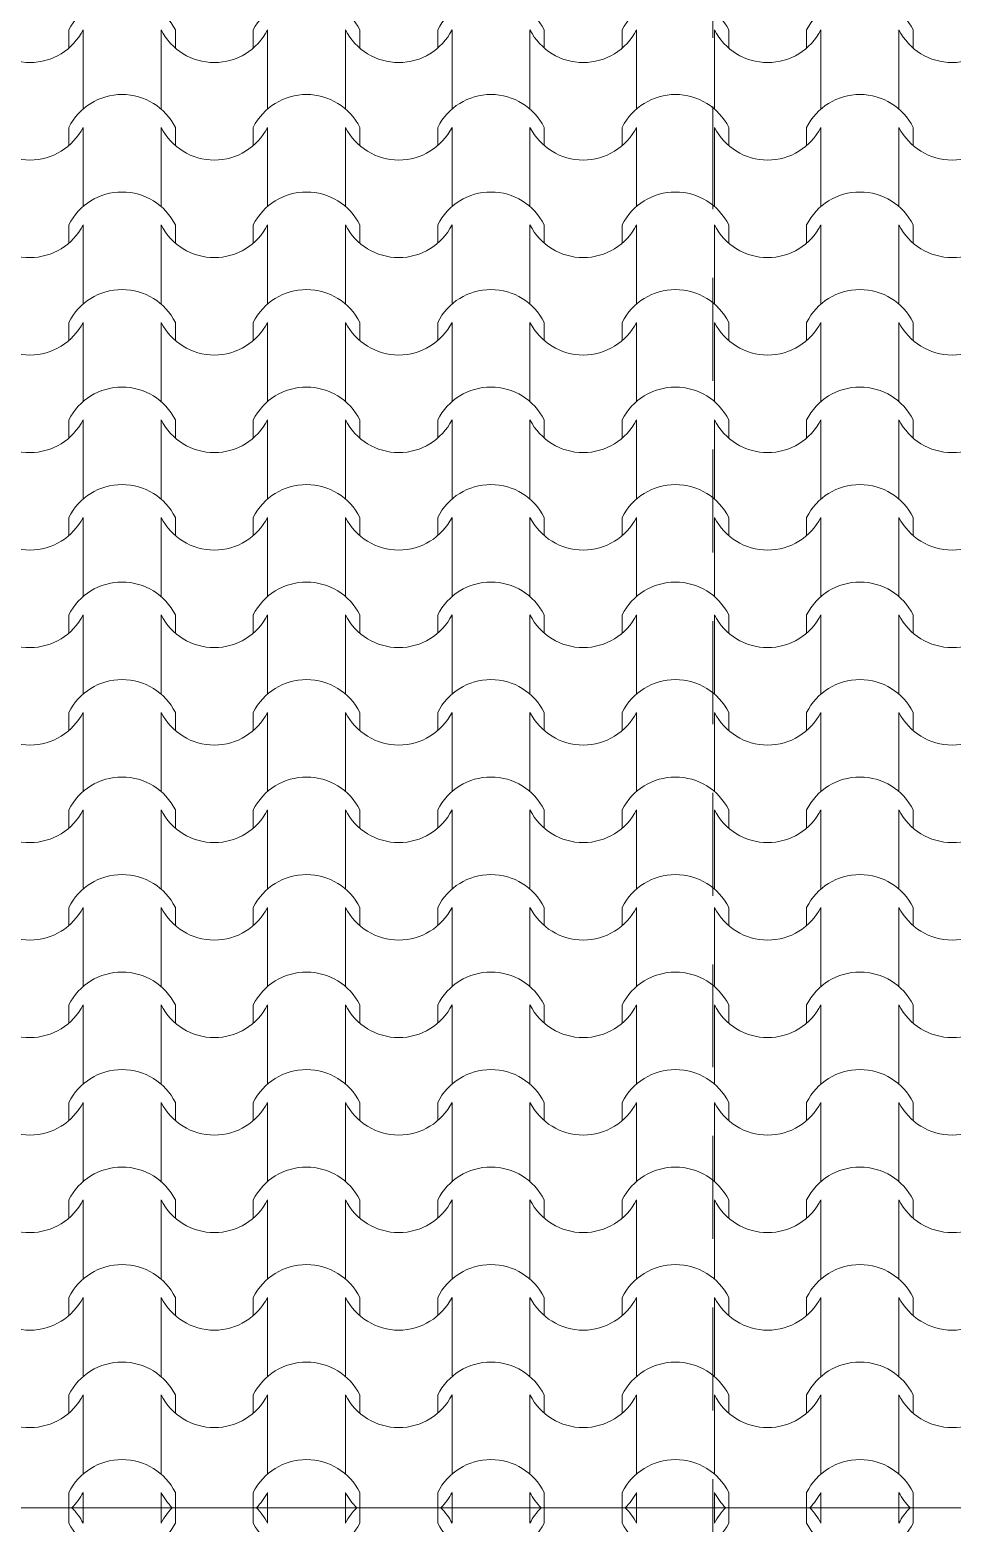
# Model space of a CAD drawing. Header units: feet. Extents: x 2791058 to 2855058, y -67651 to -26651.
# Drawn here: x 2810409 to 2813254, y -44045 to -39440 of the extents above; entities that cross this region are included whole.
import ezdxf

# ---------------------------------------------------------------- set-up
doc = ezdxf.new("R2010")
doc.units = ezdxf.units.FT
doc.header["$MEASUREMENT"] = 0
doc.linetypes.add('Long Dashed', pattern=[529.166651, 317.499995, -211.666656])
doc.layers.add('Shell - Roof_Pen_No__20', color=1, linetype='Continuous', lineweight=0)
doc.layers.add('Structural - Bearing_Pen_No__1', color=7, linetype='Continuous', lineweight=0)
doc.layers.add('Structural - Bearing_Pen_No__62', color=7, linetype='Continuous', lineweight=0, true_color=0xaaaaaa)
doc.layers.add('Structural - Bearing_Pen_No__82', color=7, linetype='Continuous', lineweight=0, true_color=0xaaaaaa)

# ---------------------------------------------------------------- blocks, each defined once
blk = doc.blocks.new('*X1', base_point=(2247653.8, -76425))
at = {"layer": 'Structural - Bearing_Pen_No__62', "color": 253, "linetype": 'Continuous', "lineweight": 0, "true_color": 0xaaaaaa}
for p, q in [((2810529.5, -39496.3), (2810529.5, -39440.2)), ((2810573.5, -39562.2), (2810573.5, -39440.2)), ((2810814, -39562.2), (2810814, -39440.2)), ((2810858, -39496.3), (2810858, -39440.2)), ((2811098.4, -39496.3), (2811098.4, -39440.2)), ((2811142.4, -39562.2), (2811142.4, -39440.2)), ((2811382.9, -39562.2), (2811382.9, -39440.2)), ((2811426.9, -39496.3), (2811426.9, -39440.2)), ((2811667.4, -39496.3), (2811667.4, -39440.2)), ((2811711.4, -39562.2), (2811711.4, -39440.2)), ((2811951.9, -39562.2), (2811951.9, -39440.2)), ((2811995.9, -39496.3), (2811995.9, -39440.2)), ((2812236.4, -39496.3), (2812236.4, -39440.2)), ((2812280.4, -39562.2), (2812280.4, -39440.2)), ((2812520.8, -39562.2), (2812520.8, -39440.2)), ((2812564.8, -39496.3), (2812564.8, -39440.2)), ((2812805.3, -39496.3), (2812805.3, -39440.2)), ((2812849.3, -39562.2), (2812849.3, -39440.2)), ((2813089.8, -39562.2), (2813089.8, -39440.2)), ((2813133.8, -39496.3), (2813133.8, -39440.2)), ((2810573.5, -39684.1), (2810573.5, -39562.2)), ((2810814, -39684.1), (2810814, -39562.2)), ((2811142.4, -39684.1), (2811142.4, -39562.2)), ((2811382.9, -39684.1), (2811382.9, -39562.2)), ((2811711.4, -39684.1), (2811711.4, -39562.2)), ((2811951.9, -39684.1), (2811951.9, -39562.2)), ((2812280.4, -39684.1), (2812280.4, -39562.2)), ((2812520.8, -39684.1), (2812520.8, -39562.2)), ((2812849.3, -39684.1), (2812849.3, -39562.2)), ((2813089.8, -39684.1), (2813089.8, -39562.2)), ((2810529.5, -39797), (2810529.5, -39740.9)), ((2810573.5, -39862.9), (2810573.5, -39740.9)), ((2810814, -39862.9), (2810814, -39740.9)), ((2810858, -39797), (2810858, -39740.9)), ((2811098.4, -39797), (2811098.4, -39740.9)), ((2811142.4, -39862.9), (2811142.4, -39740.9)), ((2811382.9, -39862.9), (2811382.9, -39740.9)), ((2811426.9, -39797), (2811426.9, -39740.9)), ((2811667.4, -39797), (2811667.4, -39740.9)), ((2811711.4, -39862.9), (2811711.4, -39740.9)), ((2811951.9, -39862.9), (2811951.9, -39740.9)), ((2811995.9, -39797), (2811995.9, -39740.9)), ((2812236.4, -39797), (2812236.4, -39740.9)), ((2812280.4, -39862.9), (2812280.4, -39740.9)), ((2812520.8, -39862.9), (2812520.8, -39740.9)), ((2812564.8, -39797), (2812564.8, -39740.9)), ((2812805.3, -39797), (2812805.3, -39740.9)), ((2812849.3, -39862.9), (2812849.3, -39740.9)), ((2813089.8, -39862.9), (2813089.8, -39740.9)), ((2813133.8, -39797), (2813133.8, -39740.9)), ((2810573.5, -39984.8), (2810573.5, -39862.9)), ((2810814, -39984.8), (2810814, -39862.9)), ((2811142.4, -39984.8), (2811142.4, -39862.9)), ((2811382.9, -39984.8), (2811382.9, -39862.9)), ((2811711.4, -39984.8), (2811711.4, -39862.9)), ((2811951.9, -39984.8), (2811951.9, -39862.9)), ((2812280.4, -39984.8), (2812280.4, -39862.9)), ((2812520.8, -39984.8), (2812520.8, -39862.9)), ((2812849.3, -39984.8), (2812849.3, -39862.9)), ((2813089.8, -39984.8), (2813089.8, -39862.9)), ((2810529.5, -40097.6), (2810529.5, -40041.6)), ((2810573.5, -40163.5), (2810573.5, -40041.6)), ((2810814, -40163.5), (2810814, -40041.6)), ((2810858, -40097.6), (2810858, -40041.6)), ((2811098.4, -40097.6), (2811098.4, -40041.6)), ((2811142.4, -40163.5), (2811142.4, -40041.6)), ((2811382.9, -40163.5), (2811382.9, -40041.6)), ((2811426.9, -40097.6), (2811426.9, -40041.6)), ((2811667.4, -40097.6), (2811667.4, -40041.6)), ((2811711.4, -40163.5), (2811711.4, -40041.6)), ((2811951.9, -40163.5), (2811951.9, -40041.6)), ((2811995.9, -40097.6), (2811995.9, -40041.6)), ((2812236.4, -40097.6), (2812236.4, -40041.6)), ((2812280.4, -40163.5), (2812280.4, -40041.6)), ((2812520.8, -40163.5), (2812520.8, -40041.6)), ((2812564.8, -40097.6), (2812564.8, -40041.6)), ((2812805.3, -40097.6), (2812805.3, -40041.6)), ((2812849.3, -40163.5), (2812849.3, -40041.6)), ((2813089.8, -40163.5), (2813089.8, -40041.6)), ((2813133.8, -40097.6), (2813133.8, -40041.6)), ((2810573.5, -40285.5), (2810573.5, -40163.5)), ((2810814, -40285.5), (2810814, -40163.5)), ((2811142.4, -40285.5), (2811142.4, -40163.5)), ((2811382.9, -40285.5), (2811382.9, -40163.5)), ((2811711.4, -40285.5), (2811711.4, -40163.5)), ((2811951.9, -40285.5), (2811951.9, -40163.5)), ((2812280.4, -40285.5), (2812280.4, -40163.5)), ((2812520.8, -40285.5), (2812520.8, -40163.5)), ((2812849.3, -40285.5), (2812849.3, -40163.5)), ((2813089.8, -40285.5), (2813089.8, -40163.5)), ((2810529.5, -40398.3), (2810529.5, -40342.3)), ((2810573.5, -40464.2), (2810573.5, -40342.3)), ((2810814, -40464.2), (2810814, -40342.3)), ((2810858, -40398.3), (2810858, -40342.3)), ((2811098.4, -40398.3), (2811098.4, -40342.3)), ((2811142.4, -40464.2), (2811142.4, -40342.3)), ((2811382.9, -40464.2), (2811382.9, -40342.3)), ((2811426.9, -40398.3), (2811426.9, -40342.3)), ((2811667.4, -40398.3), (2811667.4, -40342.3)), ((2811711.4, -40464.2), (2811711.4, -40342.3)), ((2811951.9, -40464.2), (2811951.9, -40342.3)), ((2811995.9, -40398.3), (2811995.9, -40342.3)), ((2812236.4, -40398.3), (2812236.4, -40342.3)), ((2812280.4, -40464.2), (2812280.4, -40342.3)), ((2812520.8, -40464.2), (2812520.8, -40342.3)), ((2812564.8, -40398.3), (2812564.8, -40342.3)), ((2812805.3, -40398.3), (2812805.3, -40342.3)), ((2812849.3, -40464.2), (2812849.3, -40342.3)), ((2813089.8, -40464.2), (2813089.8, -40342.3)), ((2813133.8, -40398.3), (2813133.8, -40342.3)), ((2810573.5, -40586.1), (2810573.5, -40464.2)), ((2810814, -40586.1), (2810814, -40464.2)), ((2811142.4, -40586.1), (2811142.4, -40464.2)), ((2811382.9, -40586.1), (2811382.9, -40464.2)), ((2811711.4, -40586.1), (2811711.4, -40464.2)), ((2811951.9, -40586.1), (2811951.9, -40464.2)), ((2812280.4, -40586.1), (2812280.4, -40464.2)), ((2812520.8, -40586.1), (2812520.8, -40464.2)), ((2812849.3, -40586.1), (2812849.3, -40464.2)), ((2813089.8, -40586.1), (2813089.8, -40464.2)), ((2810529.5, -40699), (2810529.5, -40642.9)), ((2810573.5, -40764.9), (2810573.5, -40642.9)), ((2810814, -40764.9), (2810814, -40642.9)), ((2810858, -40699), (2810858, -40642.9)), ((2811098.4, -40699), (2811098.4, -40642.9)), ((2811142.4, -40764.9), (2811142.4, -40642.9)), ((2811382.9, -40764.9), (2811382.9, -40642.9)), ((2811426.9, -40699), (2811426.9, -40642.9)), ((2811667.4, -40699), (2811667.4, -40642.9)), ((2811711.4, -40764.9), (2811711.4, -40642.9)), ((2811951.9, -40764.9), (2811951.9, -40642.9)), ((2811995.9, -40699), (2811995.9, -40642.9)), ((2812236.4, -40699), (2812236.4, -40642.9)), ((2812280.4, -40764.9), (2812280.4, -40642.9)), ((2812520.8, -40764.9), (2812520.8, -40642.9)), ((2812564.8, -40699), (2812564.8, -40642.9)), ((2812805.3, -40699), (2812805.3, -40642.9)), ((2812849.3, -40764.9), (2812849.3, -40642.9)), ((2813089.8, -40764.9), (2813089.8, -40642.9)), ((2813133.8, -40699), (2813133.8, -40642.9)), ((2810573.5, -40886.8), (2810573.5, -40764.9)), ((2810814, -40886.8), (2810814, -40764.9)), ((2811142.4, -40886.8), (2811142.4, -40764.9)), ((2811382.9, -40886.8), (2811382.9, -40764.9)), ((2811711.4, -40886.8), (2811711.4, -40764.9)), ((2811951.9, -40886.8), (2811951.9, -40764.9)), ((2812280.4, -40886.8), (2812280.4, -40764.9)), ((2812520.8, -40886.8), (2812520.8, -40764.9)), ((2812849.3, -40886.8), (2812849.3, -40764.9)), ((2813089.8, -40886.8), (2813089.8, -40764.9)), ((2810529.5, -40999.7), (2810529.5, -40943.6)), ((2810573.5, -41065.5), (2810573.5, -40943.6)), ((2810814, -41065.5), (2810814, -40943.6)), ((2810858, -40999.7), (2810858, -40943.6)), ((2811098.4, -40999.7), (2811098.4, -40943.6)), ((2811142.4, -41065.5), (2811142.4, -40943.6)), ((2811382.9, -41065.5), (2811382.9, -40943.6)), ((2811426.9, -40999.7), (2811426.9, -40943.6)), ((2811667.4, -40999.7), (2811667.4, -40943.6)), ((2811711.4, -41065.5), (2811711.4, -40943.6)), ((2811951.9, -41065.5), (2811951.9, -40943.6)), ((2811995.9, -40999.7), (2811995.9, -40943.6)), ((2812236.4, -40999.7), (2812236.4, -40943.6)), ((2812280.4, -41065.5), (2812280.4, -40943.6)), ((2812520.8, -41065.5), (2812520.8, -40943.6)), ((2812564.8, -40999.7), (2812564.8, -40943.6)), ((2812805.3, -40999.7), (2812805.3, -40943.6)), ((2812849.3, -41065.5), (2812849.3, -40943.6)), ((2813089.8, -41065.5), (2813089.8, -40943.6)), ((2813133.8, -40999.7), (2813133.8, -40943.6)), ((2810573.5, -41187.5), (2810573.5, -41065.5)), ((2810814, -41187.5), (2810814, -41065.5)), ((2811142.4, -41187.5), (2811142.4, -41065.5)), ((2811382.9, -41187.5), (2811382.9, -41065.5)), ((2811711.4, -41187.5), (2811711.4, -41065.5)), ((2811951.9, -41187.5), (2811951.9, -41065.5)), ((2812280.4, -41187.5), (2812280.4, -41065.5)), ((2812520.8, -41187.5), (2812520.8, -41065.5)), ((2812849.3, -41187.5), (2812849.3, -41065.5)), ((2813089.8, -41187.5), (2813089.8, -41065.5)), ((2810529.5, -41300.3), (2810529.5, -41244.3)), ((2810573.5, -41366.2), (2810573.5, -41244.3)), ((2810814, -41366.2), (2810814, -41244.3)), ((2810858, -41300.3), (2810858, -41244.3)), ((2811098.4, -41300.3), (2811098.4, -41244.3)), ((2811142.4, -41366.2), (2811142.4, -41244.3)), ((2811382.9, -41366.2), (2811382.9, -41244.3)), ((2811426.9, -41300.3), (2811426.9, -41244.3)), ((2811667.4, -41300.3), (2811667.4, -41244.3)), ((2811711.4, -41366.2), (2811711.4, -41244.3)), ((2811951.9, -41366.2), (2811951.9, -41244.3)), ((2811995.9, -41300.3), (2811995.9, -41244.3)), ((2812236.4, -41300.3), (2812236.4, -41244.3)), ((2812280.4, -41366.2), (2812280.4, -41244.3)), ((2812520.8, -41366.2), (2812520.8, -41244.3)), ((2812564.8, -41300.3), (2812564.8, -41244.3)), ((2812805.3, -41300.3), (2812805.3, -41244.3)), ((2812849.3, -41366.2), (2812849.3, -41244.3)), ((2813089.8, -41366.2), (2813089.8, -41244.3)), ((2813133.8, -41300.3), (2813133.8, -41244.3)), ((2810573.5, -41488.2), (2810573.5, -41366.2)), ((2810814, -41488.2), (2810814, -41366.2)), ((2811142.4, -41488.2), (2811142.4, -41366.2)), ((2811382.9, -41488.2), (2811382.9, -41366.2)), ((2811711.4, -41488.2), (2811711.4, -41366.2)), ((2811951.9, -41488.2), (2811951.9, -41366.2)), ((2812280.4, -41488.2), (2812280.4, -41366.2)), ((2812520.8, -41488.2), (2812520.8, -41366.2)), ((2812849.3, -41488.2), (2812849.3, -41366.2)), ((2813089.8, -41488.2), (2813089.8, -41366.2)), ((2810529.5, -41601), (2810529.5, -41544.9)), ((2810573.5, -41666.9), (2810573.5, -41544.9)), ((2810814, -41666.9), (2810814, -41544.9)), ((2810858, -41601), (2810858, -41544.9)), ((2811098.4, -41601), (2811098.4, -41544.9)), ((2811142.4, -41666.9), (2811142.4, -41544.9)), ((2811382.9, -41666.9), (2811382.9, -41544.9)), ((2811426.9, -41601), (2811426.9, -41544.9)), ((2811667.4, -41601), (2811667.4, -41544.9)), ((2811711.4, -41666.9), (2811711.4, -41544.9)), ((2811951.9, -41666.9), (2811951.9, -41544.9)), ((2811995.9, -41601), (2811995.9, -41544.9)), ((2812236.4, -41601), (2812236.4, -41544.9)), ((2812280.4, -41666.9), (2812280.4, -41544.9)), ((2812520.8, -41666.9), (2812520.8, -41544.9)), ((2812564.8, -41601), (2812564.8, -41544.9)), ((2812805.3, -41601), (2812805.3, -41544.9)), ((2812849.3, -41666.9), (2812849.3, -41544.9)), ((2813089.8, -41666.9), (2813089.8, -41544.9)), ((2813133.8, -41601), (2813133.8, -41544.9)), ((2810573.5, -41788.8), (2810573.5, -41666.9)), ((2810814, -41788.8), (2810814, -41666.9)), ((2811142.4, -41788.8), (2811142.4, -41666.9)), ((2811382.9, -41788.8), (2811382.9, -41666.9)), ((2811711.4, -41788.8), (2811711.4, -41666.9)), ((2811951.9, -41788.8), (2811951.9, -41666.9)), ((2812280.4, -41788.8), (2812280.4, -41666.9)), ((2812520.8, -41788.8), (2812520.8, -41666.9)), ((2812849.3, -41788.8), (2812849.3, -41666.9)), ((2813089.8, -41788.8), (2813089.8, -41666.9)), ((2810529.5, -41901.7), (2810529.5, -41845.6)), ((2810573.5, -41967.6), (2810573.5, -41845.6)), ((2810814, -41967.6), (2810814, -41845.6)), ((2810858, -41901.7), (2810858, -41845.6)), ((2811098.4, -41901.7), (2811098.4, -41845.6)), ((2811142.4, -41967.6), (2811142.4, -41845.6)), ((2811382.9, -41967.6), (2811382.9, -41845.6)), ((2811426.9, -41901.7), (2811426.9, -41845.6)), ((2811667.4, -41901.7), (2811667.4, -41845.6)), ((2811711.4, -41967.6), (2811711.4, -41845.6)), ((2811951.9, -41967.6), (2811951.9, -41845.6)), ((2811995.9, -41901.7), (2811995.9, -41845.6)), ((2812236.4, -41901.7), (2812236.4, -41845.6)), ((2812280.4, -41967.6), (2812280.4, -41845.6)), ((2812520.8, -41967.6), (2812520.8, -41845.6)), ((2812564.8, -41901.7), (2812564.8, -41845.6)), ((2812805.3, -41901.7), (2812805.3, -41845.6)), ((2812849.3, -41967.6), (2812849.3, -41845.6)), ((2813089.8, -41967.6), (2813089.8, -41845.6)), ((2813133.8, -41901.7), (2813133.8, -41845.6)), ((2810573.5, -42089.5), (2810573.5, -41967.6)), ((2810814, -42089.5), (2810814, -41967.6)), ((2811142.4, -42089.5), (2811142.4, -41967.6)), ((2811382.9, -42089.5), (2811382.9, -41967.6)), ((2811711.4, -42089.5), (2811711.4, -41967.6)), ((2811951.9, -42089.5), (2811951.9, -41967.6)), ((2812280.4, -42089.5), (2812280.4, -41967.6)), ((2812520.8, -42089.5), (2812520.8, -41967.6)), ((2812849.3, -42089.5), (2812849.3, -41967.6)), ((2813089.8, -42089.5), (2813089.8, -41967.6)), ((2810529.5, -42202.4), (2810529.5, -42146.3)), ((2810573.5, -42268.2), (2810573.5, -42146.3)), ((2810814, -42268.2), (2810814, -42146.3)), ((2810858, -42202.4), (2810858, -42146.3)), ((2811098.4, -42202.4), (2811098.4, -42146.3)), ((2811142.4, -42268.2), (2811142.4, -42146.3)), ((2811382.9, -42268.2), (2811382.9, -42146.3)), ((2811426.9, -42202.4), (2811426.9, -42146.3)), ((2811667.4, -42202.4), (2811667.4, -42146.3)), ((2811711.4, -42268.2), (2811711.4, -42146.3)), ((2811951.9, -42268.2), (2811951.9, -42146.3)), ((2811995.9, -42202.4), (2811995.9, -42146.3)), ((2812236.4, -42202.4), (2812236.4, -42146.3)), ((2812280.4, -42268.2), (2812280.4, -42146.3)), ((2812520.8, -42268.2), (2812520.8, -42146.3)), ((2812564.8, -42202.4), (2812564.8, -42146.3)), ((2812805.3, -42202.4), (2812805.3, -42146.3)), ((2812849.3, -42268.2), (2812849.3, -42146.3)), ((2813089.8, -42268.2), (2813089.8, -42146.3)), ((2813133.8, -42202.4), (2813133.8, -42146.3)), ((2810573.5, -42390.2), (2810573.5, -42268.2)), ((2810814, -42390.2), (2810814, -42268.2)), ((2811142.4, -42390.2), (2811142.4, -42268.2)), ((2811382.9, -42390.2), (2811382.9, -42268.2)), ((2811711.4, -42390.2), (2811711.4, -42268.2)), ((2811951.9, -42390.2), (2811951.9, -42268.2)), ((2812280.4, -42390.2), (2812280.4, -42268.2)), ((2812520.8, -42390.2), (2812520.8, -42268.2)), ((2812849.3, -42390.2), (2812849.3, -42268.2)), ((2813089.8, -42390.2), (2813089.8, -42268.2)), ((2810529.5, -42503), (2810529.5, -42447)), ((2810573.5, -42568.9), (2810573.5, -42447)), ((2810814, -42568.9), (2810814, -42447)), ((2810858, -42503), (2810858, -42447)), ((2811098.4, -42503), (2811098.4, -42447)), ((2811142.4, -42568.9), (2811142.4, -42447)), ((2811382.9, -42568.9), (2811382.9, -42447)), ((2811426.9, -42503), (2811426.9, -42447)), ((2811667.4, -42503), (2811667.4, -42447)), ((2811711.4, -42568.9), (2811711.4, -42447)), ((2811951.9, -42568.9), (2811951.9, -42447)), ((2811995.9, -42503), (2811995.9, -42447)), ((2812236.4, -42503), (2812236.4, -42447)), ((2812280.4, -42568.9), (2812280.4, -42447)), ((2812520.8, -42568.9), (2812520.8, -42447)), ((2812564.8, -42503), (2812564.8, -42447)), ((2812805.3, -42503), (2812805.3, -42447)), ((2812849.3, -42568.9), (2812849.3, -42447)), ((2813089.8, -42568.9), (2813089.8, -42447)), ((2813133.8, -42503), (2813133.8, -42447)), ((2810573.5, -42690.8), (2810573.5, -42568.9)), ((2810814, -42690.8), (2810814, -42568.9)), ((2811142.4, -42690.8), (2811142.4, -42568.9)), ((2811382.9, -42690.8), (2811382.9, -42568.9)), ((2811711.4, -42690.8), (2811711.4, -42568.9)), ((2811951.9, -42690.8), (2811951.9, -42568.9)), ((2812280.4, -42690.8), (2812280.4, -42568.9)), ((2812520.8, -42690.8), (2812520.8, -42568.9)), ((2812849.3, -42690.8), (2812849.3, -42568.9)), ((2813089.8, -42690.8), (2813089.8, -42568.9)), ((2810529.5, -42803.7), (2810529.5, -42747.6)), ((2810573.5, -42869.6), (2810573.5, -42747.6)), ((2810814, -42869.6), (2810814, -42747.6)), ((2810858, -42803.7), (2810858, -42747.6)), ((2811098.4, -42803.7), (2811098.4, -42747.6)), ((2811142.4, -42869.6), (2811142.4, -42747.6)), ((2811382.9, -42869.6), (2811382.9, -42747.6)), ((2811426.9, -42803.7), (2811426.9, -42747.6)), ((2811667.4, -42803.7), (2811667.4, -42747.6)), ((2811711.4, -42869.6), (2811711.4, -42747.6)), ((2811951.9, -42869.6), (2811951.9, -42747.6)), ((2811995.9, -42803.7), (2811995.9, -42747.6)), ((2812236.4, -42803.7), (2812236.4, -42747.6)), ((2812280.4, -42869.6), (2812280.4, -42747.6)), ((2812520.8, -42869.6), (2812520.8, -42747.6)), ((2812564.8, -42803.7), (2812564.8, -42747.6)), ((2812805.3, -42803.7), (2812805.3, -42747.6)), ((2812849.3, -42869.6), (2812849.3, -42747.6)), ((2813089.8, -42869.6), (2813089.8, -42747.6)), ((2813133.8, -42803.7), (2813133.8, -42747.6)), ((2810573.5, -42991.5), (2810573.5, -42869.6)), ((2810814, -42991.5), (2810814, -42869.6)), ((2811142.4, -42991.5), (2811142.4, -42869.6)), ((2811382.9, -42991.5), (2811382.9, -42869.6)), ((2811711.4, -42991.5), (2811711.4, -42869.6)), ((2811951.9, -42991.5), (2811951.9, -42869.6)), ((2812280.4, -42991.5), (2812280.4, -42869.6)), ((2812520.8, -42991.5), (2812520.8, -42869.6)), ((2812849.3, -42991.5), (2812849.3, -42869.6)), ((2813089.8, -42991.5), (2813089.8, -42869.6)), ((2810529.5, -43104.4), (2810529.5, -43048.3)), ((2810573.5, -43170.2), (2810573.5, -43048.3)), ((2810814, -43170.2), (2810814, -43048.3)), ((2810858, -43104.4), (2810858, -43048.3)), ((2811098.4, -43104.4), (2811098.4, -43048.3)), ((2811142.4, -43170.2), (2811142.4, -43048.3)), ((2811382.9, -43170.2), (2811382.9, -43048.3)), ((2811426.9, -43104.4), (2811426.9, -43048.3)), ((2811667.4, -43104.4), (2811667.4, -43048.3)), ((2811711.4, -43170.2), (2811711.4, -43048.3)), ((2811951.9, -43170.2), (2811951.9, -43048.3)), ((2811995.9, -43104.4), (2811995.9, -43048.3)), ((2812236.4, -43104.4), (2812236.4, -43048.3)), ((2812280.4, -43170.2), (2812280.4, -43048.3)), ((2812520.8, -43170.2), (2812520.8, -43048.3)), ((2812564.8, -43104.4), (2812564.8, -43048.3)), ((2812805.3, -43104.4), (2812805.3, -43048.3)), ((2812849.3, -43170.2), (2812849.3, -43048.3)), ((2813089.8, -43170.2), (2813089.8, -43048.3)), ((2813133.8, -43104.4), (2813133.8, -43048.3)), ((2810573.5, -43292.2), (2810573.5, -43170.2)), ((2810814, -43292.2), (2810814, -43170.2)), ((2811142.4, -43292.2), (2811142.4, -43170.2)), ((2811382.9, -43292.2), (2811382.9, -43170.2)), ((2811711.4, -43292.2), (2811711.4, -43170.2)), ((2811951.9, -43292.2), (2811951.9, -43170.2)), ((2812280.4, -43292.2), (2812280.4, -43170.2)), ((2812520.8, -43292.2), (2812520.8, -43170.2)), ((2812849.3, -43292.2), (2812849.3, -43170.2)), ((2813089.8, -43292.2), (2813089.8, -43170.2)), ((2810529.5, -43405), (2810529.5, -43349)), ((2810573.5, -43470.9), (2810573.5, -43349)), ((2810814, -43470.9), (2810814, -43349)), ((2810858, -43405), (2810858, -43349)), ((2811098.4, -43405), (2811098.4, -43349)), ((2811142.4, -43470.9), (2811142.4, -43349)), ((2811382.9, -43470.9), (2811382.9, -43349)), ((2811426.9, -43405), (2811426.9, -43349)), ((2811667.4, -43405), (2811667.4, -43349)), ((2811711.4, -43470.9), (2811711.4, -43349)), ((2811951.9, -43470.9), (2811951.9, -43349)), ((2811995.9, -43405), (2811995.9, -43349)), ((2812236.4, -43405), (2812236.4, -43349)), ((2812280.4, -43470.9), (2812280.4, -43349)), ((2812520.8, -43470.9), (2812520.8, -43349)), ((2812564.8, -43405), (2812564.8, -43349)), ((2812805.3, -43405), (2812805.3, -43349)), ((2812849.3, -43470.9), (2812849.3, -43349)), ((2813089.8, -43470.9), (2813089.8, -43349)), ((2813133.8, -43405), (2813133.8, -43349)), ((2810573.5, -43592.9), (2810573.5, -43470.9)), ((2810814, -43592.9), (2810814, -43470.9)), ((2811142.4, -43592.9), (2811142.4, -43470.9)), ((2811382.9, -43592.9), (2811382.9, -43470.9)), ((2811711.4, -43592.9), (2811711.4, -43470.9)), ((2811951.9, -43592.9), (2811951.9, -43470.9)), ((2812280.4, -43592.9), (2812280.4, -43470.9)), ((2812520.8, -43592.9), (2812520.8, -43470.9)), ((2812849.3, -43592.9), (2812849.3, -43470.9)), ((2813089.8, -43592.9), (2813089.8, -43470.9)), ((2810529.5, -43705.7), (2810529.5, -43649.7)), ((2810573.5, -43771.6), (2810573.5, -43649.7)), ((2810814, -43771.6), (2810814, -43649.7)), ((2810858, -43705.7), (2810858, -43649.7)), ((2811098.4, -43705.7), (2811098.4, -43649.7)), ((2811142.4, -43771.6), (2811142.4, -43649.7)), ((2811382.9, -43771.6), (2811382.9, -43649.7)), ((2811426.9, -43705.7), (2811426.9, -43649.7)), ((2811667.4, -43705.7), (2811667.4, -43649.7)), ((2811711.4, -43771.6), (2811711.4, -43649.7)), ((2811951.9, -43771.6), (2811951.9, -43649.7)), ((2811995.9, -43705.7), (2811995.9, -43649.7)), ((2812236.4, -43705.7), (2812236.4, -43649.7)), ((2812280.4, -43771.6), (2812280.4, -43649.7)), ((2812520.8, -43771.6), (2812520.8, -43649.7)), ((2812564.8, -43705.7), (2812564.8, -43649.7)), ((2812805.3, -43705.7), (2812805.3, -43649.7)), ((2812849.3, -43771.6), (2812849.3, -43649.7)), ((2813089.8, -43771.6), (2813089.8, -43649.7)), ((2813133.8, -43705.7), (2813133.8, -43649.7)), ((2810573.5, -43893.5), (2810573.5, -43771.6)), ((2810814, -43893.5), (2810814, -43771.6)), ((2811142.4, -43893.5), (2811142.4, -43771.6)), ((2811382.9, -43893.5), (2811382.9, -43771.6)), ((2811711.4, -43893.5), (2811711.4, -43771.6)), ((2811951.9, -43893.5), (2811951.9, -43771.6)), ((2812280.4, -43893.5), (2812280.4, -43771.6)), ((2812520.8, -43893.5), (2812520.8, -43771.6)), ((2812849.3, -43893.5), (2812849.3, -43771.6)), ((2813089.8, -43893.5), (2813089.8, -43771.6)), ((2810529.5, -43997.7), (2810529.5, -43950.3)), ((2810573.5, -43997.7), (2810573.5, -43950.3)), ((2810814, -43997.7), (2810814, -43950.3)), ((2810858, -43997.7), (2810858, -43950.3)), ((2811098.4, -43997.7), (2811098.4, -43950.3)), ((2811142.4, -43997.7), (2811142.4, -43950.3)), ((2811382.9, -43997.7), (2811382.9, -43950.3)), ((2811426.9, -43997.7), (2811426.9, -43950.3)), ((2811667.4, -43997.7), (2811667.4, -43950.3)), ((2811711.4, -43997.7), (2811711.4, -43950.3)), ((2811951.9, -43997.7), (2811951.9, -43950.3)), ((2811995.9, -43997.7), (2811995.9, -43950.3)), ((2812236.4, -43997.7), (2812236.4, -43950.3)), ((2812280.4, -43997.7), (2812280.4, -43950.3)), ((2812520.8, -43997.7), (2812520.8, -43950.3)), ((2812564.8, -43997.7), (2812564.8, -43950.3)), ((2812805.3, -43997.7), (2812805.3, -43950.3)), ((2812849.3, -43997.7), (2812849.3, -43950.3)), ((2813089.8, -43997.7), (2813089.8, -43950.3)), ((2813133.8, -43997.7), (2813133.8, -43950.3))]:
    blk.add_line(p, q, dxfattribs=at)
for centre, radius, start, end in [((2810693.7, -39522.9), 183.9, 26.7044, 153.2956), ((2811262.7, -39522.9), 183.9, 26.7044, 153.2956), ((2811831.6, -39522.9), 183.9, 26.7044, 153.2956), ((2812400.6, -39522.9), 183.9, 26.7044, 153.2956), ((2812969.6, -39522.9), 183.9, 26.7044, 153.2956), ((2810409.8, -39356.3), 184.9, 206.9885, 269.8295), ((2810408.7, -39356.3), 184.9, 270.1705, 333.0115), ((2810978.8, -39356.3), 184.9, 206.9885, 269.8295), ((2810977.7, -39356.3), 184.9, 270.1705, 333.0115), ((2811547.7, -39356.3), 184.9, 206.9885, 269.8295), ((2811546.6, -39356.3), 184.9, 270.1705, 333.0115), ((2812116.7, -39356.3), 184.9, 206.9885, 269.8295), ((2812115.6, -39356.3), 184.9, 270.1705, 333.0115), ((2812685.6, -39356.3), 184.9, 206.9885, 269.8295), ((2812684.5, -39356.3), 184.9, 270.1705, 333.0115), ((2813254.6, -39356.3), 184.9, 206.9885, 269.8295), ((2813253.5, -39356.3), 184.9, 270.1705, 333.0115), ((2810693.7, -39823.5), 183.9, 26.7044, 153.2956), ((2811262.7, -39823.5), 183.9, 26.7044, 153.2956), ((2811831.6, -39823.5), 183.9, 26.7044, 153.2956), ((2812400.6, -39823.5), 183.9, 26.7044, 153.2956), ((2812969.6, -39823.5), 183.9, 26.7044, 153.2956), ((2810409.8, -39657), 184.9, 206.9885, 269.8295), ((2810408.7, -39657), 184.9, 270.1705, 333.0115), ((2810978.8, -39657), 184.9, 206.9885, 269.8295), ((2810977.7, -39657), 184.9, 270.1705, 333.0115), ((2811547.7, -39657), 184.9, 206.9885, 269.8295), ((2811546.6, -39657), 184.9, 270.1705, 333.0115), ((2812116.7, -39657), 184.9, 206.9885, 269.8295), ((2812115.6, -39657), 184.9, 270.1705, 333.0115), ((2812685.6, -39657), 184.9, 206.9885, 269.8295), ((2812684.5, -39657), 184.9, 270.1705, 333.0115), ((2813254.6, -39657), 184.9, 206.9885, 269.8295), ((2813253.5, -39657), 184.9, 270.1705, 333.0115), ((2810693.7, -40124.2), 183.9, 26.7044, 153.2956), ((2811262.7, -40124.2), 183.9, 26.7044, 153.2956), ((2811831.6, -40124.2), 183.9, 26.7044, 153.2956), ((2812400.6, -40124.2), 183.9, 26.7044, 153.2956), ((2812969.6, -40124.2), 183.9, 26.7044, 153.2956), ((2810409.8, -39957.7), 184.9, 206.9885, 269.8295), ((2810408.7, -39957.7), 184.9, 270.1705, 333.0115), ((2810978.8, -39957.7), 184.9, 206.9885, 269.8295), ((2810977.7, -39957.7), 184.9, 270.1705, 333.0115), ((2811547.7, -39957.7), 184.9, 206.9885, 269.8295), ((2811546.6, -39957.7), 184.9, 270.1705, 333.0115), ((2812116.7, -39957.7), 184.9, 206.9885, 269.8295), ((2812115.6, -39957.7), 184.9, 270.1705, 333.0115), ((2812685.6, -39957.7), 184.9, 206.9885, 269.8295), ((2812684.5, -39957.7), 184.9, 270.1705, 333.0115), ((2813254.6, -39957.7), 184.9, 206.9885, 269.8295), ((2813253.5, -39957.7), 184.9, 270.1705, 333.0115), ((2810693.7, -40424.9), 183.9, 26.7044, 153.2956), ((2811262.7, -40424.9), 183.9, 26.7044, 153.2956), ((2811831.6, -40424.9), 183.9, 26.7044, 153.2956), ((2812400.6, -40424.9), 183.9, 26.7044, 153.2956), ((2812969.6, -40424.9), 183.9, 26.7044, 153.2956), ((2810409.8, -40258.3), 184.9, 206.9885, 269.8295), ((2810408.7, -40258.3), 184.9, 270.1705, 333.0115), ((2810978.8, -40258.3), 184.9, 206.9885, 269.8295), ((2810977.7, -40258.3), 184.9, 270.1705, 333.0115), ((2811547.7, -40258.3), 184.9, 206.9885, 269.8295), ((2811546.6, -40258.3), 184.9, 270.1705, 333.0115), ((2812116.7, -40258.3), 184.9, 206.9885, 269.8295), ((2812115.6, -40258.3), 184.9, 270.1705, 333.0115), ((2812685.6, -40258.3), 184.9, 206.9885, 269.8295), ((2812684.5, -40258.3), 184.9, 270.1705, 333.0115), ((2813254.6, -40258.3), 184.9, 206.9885, 269.8295), ((2813253.5, -40258.3), 184.9, 270.1705, 333.0115), ((2810693.7, -40725.6), 183.9, 26.7044, 153.2956), ((2811262.7, -40725.6), 183.9, 26.7044, 153.2956), ((2811831.6, -40725.6), 183.9, 26.7044, 153.2956), ((2812400.6, -40725.6), 183.9, 26.7044, 153.2956), ((2812969.6, -40725.6), 183.9, 26.7044, 153.2956), ((2810409.8, -40559), 184.9, 206.9885, 269.8295), ((2810408.7, -40559), 184.9, 270.1705, 333.0115), ((2810978.8, -40559), 184.9, 206.9885, 269.8295), ((2810977.7, -40559), 184.9, 270.1705, 333.0115), ((2811547.7, -40559), 184.9, 206.9885, 269.8295), ((2811546.6, -40559), 184.9, 270.1705, 333.0115), ((2812116.7, -40559), 184.9, 206.9885, 269.8295), ((2812115.6, -40559), 184.9, 270.1705, 333.0115), ((2812685.6, -40559), 184.9, 206.9885, 269.8295), ((2812684.5, -40559), 184.9, 270.1705, 333.0115), ((2813254.6, -40559), 184.9, 206.9885, 269.8295), ((2813253.5, -40559), 184.9, 270.1705, 333.0115), ((2810693.7, -41026.2), 183.9, 26.7044, 153.2956), ((2811262.7, -41026.2), 183.9, 26.7044, 153.2956), ((2811831.6, -41026.2), 183.9, 26.7044, 153.2956), ((2812400.6, -41026.2), 183.9, 26.7044, 153.2956), ((2812969.6, -41026.2), 183.9, 26.7044, 153.2956), ((2810409.8, -40859.7), 184.9, 206.9885, 269.8295), ((2810408.7, -40859.7), 184.9, 270.1705, 333.0115), ((2810978.8, -40859.7), 184.9, 206.9885, 269.8295), ((2810977.7, -40859.7), 184.9, 270.1705, 333.0115), ((2811547.7, -40859.7), 184.9, 206.9885, 269.8295), ((2811546.6, -40859.7), 184.9, 270.1705, 333.0115), ((2812116.7, -40859.7), 184.9, 206.9885, 269.8295), ((2812115.6, -40859.7), 184.9, 270.1705, 333.0115), ((2812685.6, -40859.7), 184.9, 206.9885, 269.8295), ((2812684.5, -40859.7), 184.9, 270.1705, 333.0115), ((2813254.6, -40859.7), 184.9, 206.9885, 269.8295), ((2813253.5, -40859.7), 184.9, 270.1705, 333.0115), ((2810693.7, -41326.9), 183.9, 26.7044, 153.2956), ((2811262.7, -41326.9), 183.9, 26.7044, 153.2956), ((2811831.6, -41326.9), 183.9, 26.7044, 153.2956), ((2812400.6, -41326.9), 183.9, 26.7044, 153.2956), ((2812969.6, -41326.9), 183.9, 26.7044, 153.2956), ((2810409.8, -41160.4), 184.9, 206.9885, 269.8295), ((2810408.7, -41160.4), 184.9, 270.1705, 333.0115), ((2810978.8, -41160.4), 184.9, 206.9885, 269.8295), ((2810977.7, -41160.4), 184.9, 270.1705, 333.0115), ((2811547.7, -41160.4), 184.9, 206.9885, 269.8295), ((2811546.6, -41160.4), 184.9, 270.1705, 333.0115), ((2812116.7, -41160.4), 184.9, 206.9885, 269.8295), ((2812115.6, -41160.4), 184.9, 270.1705, 333.0115), ((2812685.6, -41160.4), 184.9, 206.9885, 269.8295), ((2812684.5, -41160.4), 184.9, 270.1705, 333.0115), ((2813254.6, -41160.4), 184.9, 206.9885, 269.8295), ((2813253.5, -41160.4), 184.9, 270.1705, 333.0115), ((2810693.7, -41627.6), 183.9, 26.7044, 153.2956), ((2811262.7, -41627.6), 183.9, 26.7044, 153.2956), ((2811831.6, -41627.6), 183.9, 26.7044, 153.2956), ((2812400.6, -41627.6), 183.9, 26.7044, 153.2956), ((2812969.6, -41627.6), 183.9, 26.7044, 153.2956), ((2810409.8, -41461), 184.9, 206.9885, 269.8295), ((2810408.7, -41461), 184.9, 270.1705, 333.0115), ((2810978.8, -41461), 184.9, 206.9885, 269.8295), ((2810977.7, -41461), 184.9, 270.1705, 333.0115), ((2811547.7, -41461), 184.9, 206.9885, 269.8295), ((2811546.6, -41461), 184.9, 270.1705, 333.0115), ((2812116.7, -41461), 184.9, 206.9885, 269.8295), ((2812115.6, -41461), 184.9, 270.1705, 333.0115), ((2812685.6, -41461), 184.9, 206.9885, 269.8295), ((2812684.5, -41461), 184.9, 270.1705, 333.0115), ((2813254.6, -41461), 184.9, 206.9885, 269.8295), ((2813253.5, -41461), 184.9, 270.1705, 333.0115), ((2810693.7, -41928.2), 183.9, 26.7044, 153.2956), ((2811262.7, -41928.2), 183.9, 26.7044, 153.2956), ((2811831.6, -41928.2), 183.9, 26.7044, 153.2956), ((2812400.6, -41928.2), 183.9, 26.7044, 153.2956), ((2812969.6, -41928.2), 183.9, 26.7044, 153.2956), ((2810409.8, -41761.7), 184.9, 206.9885, 269.8295), ((2810408.7, -41761.7), 184.9, 270.1705, 333.0115), ((2810978.8, -41761.7), 184.9, 206.9885, 269.8295), ((2810977.7, -41761.7), 184.9, 270.1705, 333.0115), ((2811547.7, -41761.7), 184.9, 206.9885, 269.8295), ((2811546.6, -41761.7), 184.9, 270.1705, 333.0115), ((2812116.7, -41761.7), 184.9, 206.9885, 269.8295), ((2812115.6, -41761.7), 184.9, 270.1705, 333.0115), ((2812685.6, -41761.7), 184.9, 206.9885, 269.8295), ((2812684.5, -41761.7), 184.9, 270.1705, 333.0115), ((2813254.6, -41761.7), 184.9, 206.9885, 269.8295), ((2813253.5, -41761.7), 184.9, 270.1705, 333.0115), ((2810693.7, -42228.9), 183.9, 26.7044, 153.2956), ((2811262.7, -42228.9), 183.9, 26.7044, 153.2956), ((2811831.6, -42228.9), 183.9, 26.7044, 153.2956), ((2812400.6, -42228.9), 183.9, 26.7044, 153.2956), ((2812969.6, -42228.9), 183.9, 26.7044, 153.2956), ((2810409.8, -42062.4), 184.9, 206.9885, 269.8295), ((2810408.7, -42062.4), 184.9, 270.1705, 333.0115), ((2810978.8, -42062.4), 184.9, 206.9885, 269.8295), ((2810977.7, -42062.4), 184.9, 270.1705, 333.0115), ((2811547.7, -42062.4), 184.9, 206.9885, 269.8295), ((2811546.6, -42062.4), 184.9, 270.1705, 333.0115), ((2812116.7, -42062.4), 184.9, 206.9885, 269.8295), ((2812115.6, -42062.4), 184.9, 270.1705, 333.0115), ((2812685.6, -42062.4), 184.9, 206.9885, 269.8295), ((2812684.5, -42062.4), 184.9, 270.1705, 333.0115), ((2813254.6, -42062.4), 184.9, 206.9885, 269.8295), ((2813253.5, -42062.4), 184.9, 270.1705, 333.0115), ((2810693.7, -42529.6), 183.9, 26.7044, 153.2956), ((2811262.7, -42529.6), 183.9, 26.7044, 153.2956), ((2811831.6, -42529.6), 183.9, 26.7044, 153.2956), ((2812400.6, -42529.6), 183.9, 26.7044, 153.2956), ((2812969.6, -42529.6), 183.9, 26.7044, 153.2956), ((2810409.8, -42363), 184.9, 206.9885, 269.8295), ((2810408.7, -42363), 184.9, 270.1705, 333.0115), ((2810978.8, -42363), 184.9, 206.9885, 269.8295), ((2810977.7, -42363), 184.9, 270.1705, 333.0115), ((2811547.7, -42363), 184.9, 206.9885, 269.8295), ((2811546.6, -42363), 184.9, 270.1705, 333.0115), ((2812116.7, -42363), 184.9, 206.9885, 269.8295), ((2812115.6, -42363), 184.9, 270.1705, 333.0115), ((2812685.6, -42363), 184.9, 206.9885, 269.8295), ((2812684.5, -42363), 184.9, 270.1705, 333.0115), ((2813254.6, -42363), 184.9, 206.9885, 269.8295), ((2813253.5, -42363), 184.9, 270.1705, 333.0115), ((2810693.7, -42830.3), 183.9, 26.7044, 153.2956), ((2811262.7, -42830.3), 183.9, 26.7044, 153.2956), ((2811831.6, -42830.3), 183.9, 26.7044, 153.2956), ((2812400.6, -42830.3), 183.9, 26.7044, 153.2956), ((2812969.6, -42830.3), 183.9, 26.7044, 153.2956), ((2810409.8, -42663.7), 184.9, 206.9885, 269.8295), ((2810408.7, -42663.7), 184.9, 270.1705, 333.0115), ((2810978.8, -42663.7), 184.9, 206.9885, 269.8295), ((2810977.7, -42663.7), 184.9, 270.1705, 333.0115), ((2811547.7, -42663.7), 184.9, 206.9885, 269.8295), ((2811546.6, -42663.7), 184.9, 270.1705, 333.0115), ((2812116.7, -42663.7), 184.9, 206.9885, 269.8295), ((2812115.6, -42663.7), 184.9, 270.1705, 333.0115), ((2812685.6, -42663.7), 184.9, 206.9885, 269.8295), ((2812684.5, -42663.7), 184.9, 270.1705, 333.0115), ((2813254.6, -42663.7), 184.9, 206.9885, 269.8295), ((2813253.5, -42663.7), 184.9, 270.1705, 333.0115), ((2810693.7, -43130.9), 183.9, 26.7044, 153.2956), ((2811262.7, -43130.9), 183.9, 26.7044, 153.2956), ((2811831.6, -43130.9), 183.9, 26.7044, 153.2956), ((2812400.6, -43130.9), 183.9, 26.7044, 153.2956), ((2812969.6, -43130.9), 183.9, 26.7044, 153.2956), ((2810409.8, -42964.4), 184.9, 206.9885, 269.8295), ((2810408.7, -42964.4), 184.9, 270.1705, 333.0115), ((2810978.8, -42964.4), 184.9, 206.9885, 269.8295), ((2810977.7, -42964.4), 184.9, 270.1705, 333.0115), ((2811547.7, -42964.4), 184.9, 206.9885, 269.8295), ((2811546.6, -42964.4), 184.9, 270.1705, 333.0115), ((2812116.7, -42964.4), 184.9, 206.9885, 269.8295), ((2812115.6, -42964.4), 184.9, 270.1705, 333.0115), ((2812685.6, -42964.4), 184.9, 206.9885, 269.8295), ((2812684.5, -42964.4), 184.9, 270.1705, 333.0115), ((2813254.6, -42964.4), 184.9, 206.9885, 269.8295), ((2813253.5, -42964.4), 184.9, 270.1705, 333.0115), ((2810693.7, -43431.6), 183.9, 26.7044, 153.2956), ((2811262.7, -43431.6), 183.9, 26.7044, 153.2956), ((2811831.6, -43431.6), 183.9, 26.7044, 153.2956), ((2812400.6, -43431.6), 183.9, 26.7044, 153.2956), ((2812969.6, -43431.6), 183.9, 26.7044, 153.2956), ((2810409.8, -43265.1), 184.9, 206.9885, 269.8295), ((2810408.7, -43265.1), 184.9, 270.1705, 333.0115), ((2810978.8, -43265.1), 184.9, 206.9885, 269.8295), ((2810977.7, -43265.1), 184.9, 270.1705, 333.0115), ((2811547.7, -43265.1), 184.9, 206.9885, 269.8295), ((2811546.6, -43265.1), 184.9, 270.1705, 333.0115), ((2812116.7, -43265.1), 184.9, 206.9885, 269.8295), ((2812115.6, -43265.1), 184.9, 270.1705, 333.0115), ((2812685.6, -43265.1), 184.9, 206.9885, 269.8295), ((2812684.5, -43265.1), 184.9, 270.1705, 333.0115), ((2813254.6, -43265.1), 184.9, 206.9885, 269.8295), ((2813253.5, -43265.1), 184.9, 270.1705, 333.0115), ((2810693.7, -43732.3), 183.9, 26.7044, 153.2956), ((2811262.7, -43732.3), 183.9, 26.7044, 153.2956), ((2811831.6, -43732.3), 183.9, 26.7044, 153.2956), ((2812400.6, -43732.3), 183.9, 26.7044, 153.2956), ((2812969.6, -43732.3), 183.9, 26.7044, 153.2956), ((2810409.8, -43565.7), 184.9, 206.9885, 269.8295), ((2810408.7, -43565.7), 184.9, 270.1705, 333.0115), ((2810978.8, -43565.7), 184.9, 206.9885, 269.8295), ((2810977.7, -43565.7), 184.9, 270.1705, 333.0115), ((2811547.7, -43565.7), 184.9, 206.9885, 269.8295), ((2811546.6, -43565.7), 184.9, 270.1705, 333.0115), ((2812116.7, -43565.7), 184.9, 206.9885, 269.8295), ((2812115.6, -43565.7), 184.9, 270.1705, 333.0115), ((2812685.6, -43565.7), 184.9, 206.9885, 269.8295), ((2812684.5, -43565.7), 184.9, 270.1705, 333.0115), ((2813254.6, -43565.7), 184.9, 206.9885, 269.8295), ((2813253.5, -43565.7), 184.9, 270.1705, 333.0115), ((2810693.7, -44032.9), 183.9, 26.7044, 153.2956), ((2811262.7, -44032.9), 183.9, 26.7044, 153.2956), ((2811831.6, -44032.9), 183.9, 26.7044, 153.2956), ((2812400.6, -44032.9), 183.9, 26.7044, 153.2956), ((2812969.6, -44032.9), 183.9, 26.7044, 153.2956), ((2810408.7, -43866.4), 184.9, 314.7673, 333.0115), ((2810978.8, -43866.4), 184.9, 206.9885, 225.2327), ((2810977.7, -43866.4), 184.9, 314.7673, 333.0115), ((2811547.7, -43866.4), 184.9, 206.9885, 225.2327), ((2811546.6, -43866.4), 184.9, 314.7673, 333.0115), ((2812116.7, -43866.4), 184.9, 206.9885, 225.2327), ((2812115.6, -43866.4), 184.9, 314.7673, 333.0115), ((2812685.6, -43866.4), 184.9, 206.9885, 225.2327), ((2812684.5, -43866.4), 184.9, 314.7673, 333.0115), ((2813254.6, -43866.4), 184.9, 206.9885, 225.2327)]:
    blk.add_arc(centre, radius, start, end, dxfattribs=at)
blk = doc.blocks.new('Fill_1', base_point=(2247653.8, -74425))
at = {"layer": 'Structural - Bearing_Pen_No__1', "color": 7, "linetype": 'Continuous', "lineweight": 0}
blk.add_line((2805566.5, -43997.7), (2821466.5, -43997.7), dxfattribs=at)
at = {"layer": 'Structural - Bearing_Pen_No__62', "color": 253, "linetype": 'Continuous', "lineweight": 0, "true_color": 0xaaaaaa}
blk.add_blockref('*X1', (2247653.8, -76425), dxfattribs=at)
blk = doc.blocks.new('*X3', base_point=(2247653.8, -76425))
at = {"layer": 'Structural - Bearing_Pen_No__62', "color": 253, "linetype": 'Continuous', "lineweight": 0, "true_color": 0xaaaaaa}
for p, q in [((2810529.5, -43997.7), (2810529.5, -44045.1)), ((2810573.5, -43997.7), (2810573.5, -44045.1)), ((2810814, -43997.7), (2810814, -44045.1)), ((2810858, -43997.7), (2810858, -44045.1)), ((2811098.4, -43997.7), (2811098.4, -44045.1)), ((2811142.4, -43997.7), (2811142.4, -44045.1)), ((2811382.9, -43997.7), (2811382.9, -44045.1)), ((2811426.9, -43997.7), (2811426.9, -44045.1)), ((2811667.4, -43997.7), (2811667.4, -44045.1)), ((2811711.4, -43997.7), (2811711.4, -44045.1)), ((2811951.9, -43997.7), (2811951.9, -44045.1)), ((2811995.9, -43997.7), (2811995.9, -44045.1)), ((2812236.4, -43997.7), (2812236.4, -44045.1)), ((2812280.4, -43997.7), (2812280.4, -44045.1)), ((2812520.8, -43997.7), (2812520.8, -44045.1)), ((2812564.8, -43997.7), (2812564.8, -44045.1)), ((2812805.3, -43997.7), (2812805.3, -44045.1)), ((2812849.3, -43997.7), (2812849.3, -44045.1)), ((2813089.8, -43997.7), (2813089.8, -44045.1)), ((2813133.8, -43997.7), (2813133.8, -44045.1))]:
    blk.add_line(p, q, dxfattribs=at)
for centre, radius, start, end in [((2810408.7, -44129), 184.9, 26.9885, 45.2327), ((2810978.8, -44129), 184.9, 134.7673, 153.0115), ((2810977.7, -44129), 184.9, 26.9885, 45.2327), ((2811547.7, -44129), 184.9, 134.7673, 153.0115), ((2811546.6, -44129), 184.9, 26.9885, 45.2327), ((2812116.7, -44129), 184.9, 134.7673, 153.0115), ((2812115.6, -44129), 184.9, 26.9885, 45.2327), ((2812685.6, -44129), 184.9, 134.7673, 153.0115), ((2812684.5, -44129), 184.9, 26.9885, 45.2327), ((2813254.6, -44129), 184.9, 134.7673, 153.0115), ((2810693.7, -43962.4), 183.9, 206.7044, 333.2956), ((2811262.7, -43962.4), 183.9, 206.7044, 333.2956), ((2811831.6, -43962.4), 183.9, 206.7044, 333.2956), ((2812400.6, -43962.4), 183.9, 206.7044, 333.2956), ((2812969.6, -43962.4), 183.9, 206.7044, 333.2956)]:
    blk.add_arc(centre, radius, start, end, dxfattribs=at)
blk = doc.blocks.new('Fill_2', base_point=(2247653.8, -74425))
at = {"layer": 'Structural - Bearing_Pen_No__1', "color": 7, "linetype": 'Continuous', "lineweight": 0}
blk.add_line((2805566.5, -43997.7), (2821466.5, -43997.7), dxfattribs=at)
at = {"layer": 'Structural - Bearing_Pen_No__62', "color": 253, "linetype": 'Continuous', "lineweight": 0, "true_color": 0xaaaaaa}
blk.add_blockref('*X3', (2247653.8, -76425), dxfattribs=at)

msp = doc.modelspace()

# ---------------------------------------------------------------- linework, layer by layer
at = {"layer": 'Shell - Roof_Pen_No__20', "color": 1, "linetype": 'Long Dashed', "lineweight": 0}
msp.add_line((2812516.1, -51106.1), (2812516.1, -36845.3), dxfattribs=at)

# ---------------------------------------------------------------- block references
at = {"layer": 'Structural - Bearing_Pen_No__62', "color": 253, "linetype": 'Continuous', "lineweight": 0, "true_color": 0xaaaaaa}
for name in ['Fill_1', 'Fill_2']:
    msp.add_blockref(name, (2247653.8, -74425), dxfattribs=at)
at = {"layer": 'Structural - Bearing_Pen_No__82', "color": 253, "linetype": 'Continuous', "lineweight": 0, "true_color": 0xaaaaaa, "rotation": 359.9999999999999}
for name in ['Fill_1', 'Fill_2']:
    msp.add_blockref(name, (2247653.8, -74425), dxfattribs=at)

doc.saveas('drawing.dxf')
